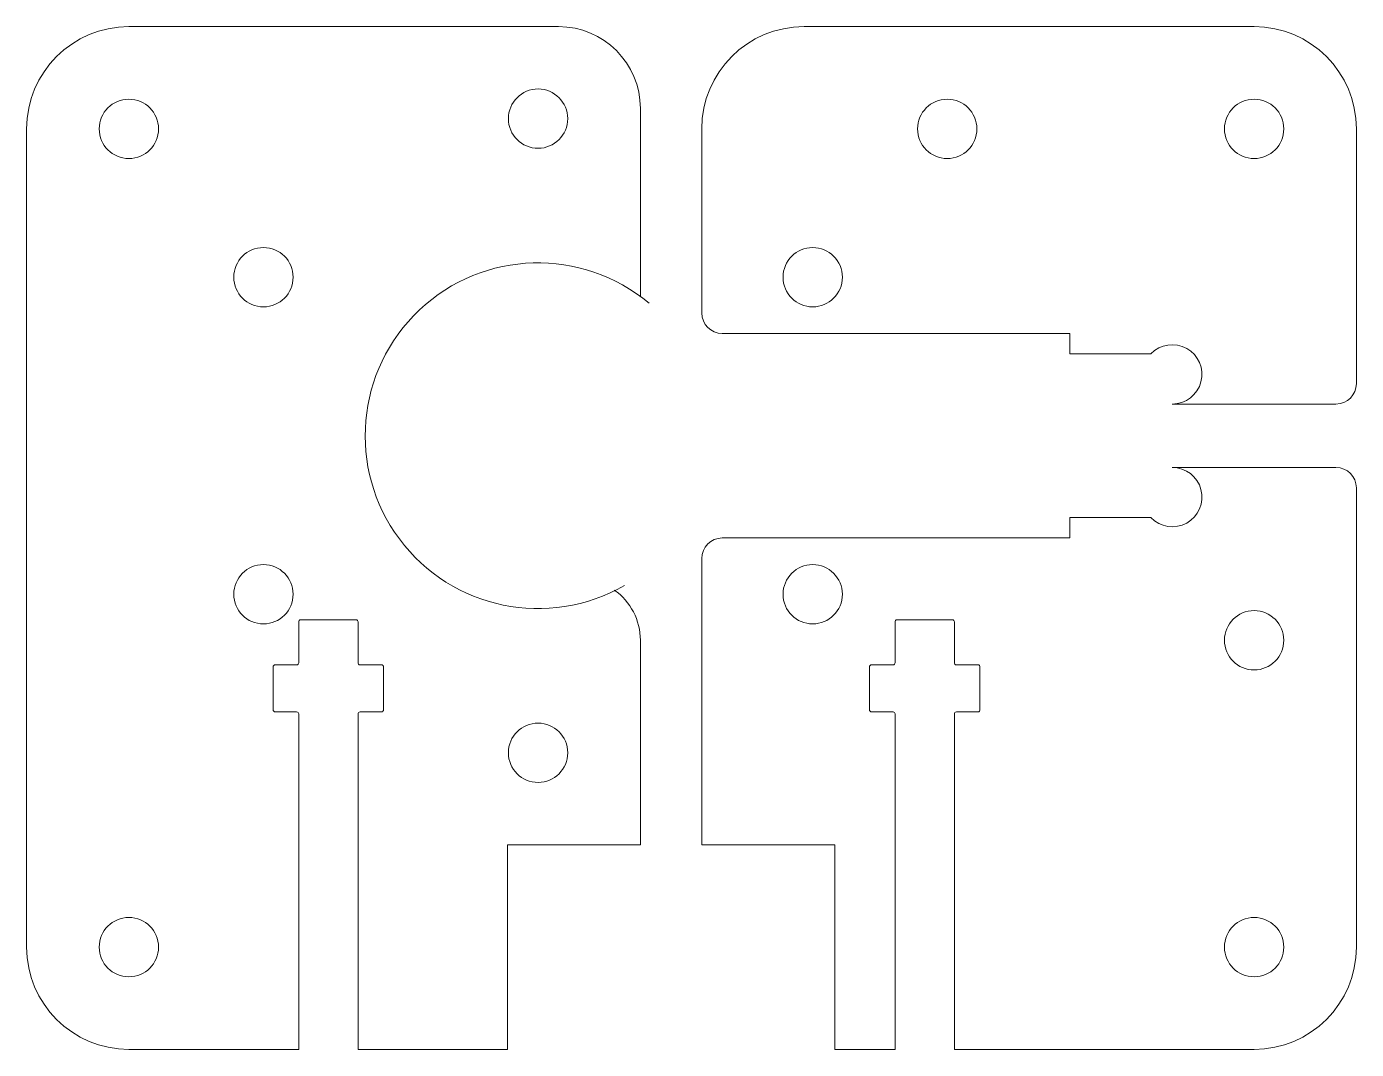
# Model space of a CAD drawing. Header units: millimetres. Extents: x -25 to 40, y -30 to 20.
import ezdxf

# ---------------------------------------------------------------- set-up
doc = ezdxf.new("R2010")
doc.units = ezdxf.units.MM
doc.layers.add('3 Filament Guide', color=7, linetype='CONTINUOUS', lineweight=0, true_color=0xffffff)

msp = doc.modelspace()

# ---------------------------------------------------------------- linework, layer by layer
at = {"layer": '3 Filament Guide'}
for p, q in [((-20, 20), (1, 20)), ((13, 20), (35, 20)), ((5, 16), (5, 6.812)), ((-25, -25), (-25, 15)), ((8, 15), (8, 6)), ((40, 15), (40, 2.55)), ((26, 5), (26, 4)), ((26, 4), (29.95, 4)), ((31, 1.55), (39, 1.55)), ((31, -1.55), (39, -1.55)), ((40, -2.55), (40, -25)), ((26, -5), (26, -4)), ((26, -4), (29.95, -4)), ((8, -6), (8, -20)), ((5, -10), (5, -20)), ((8, -20), (14.5, -20)), ((-11.7, -30), (-20, -30)), ((-8.8, -30), (-1.5, -30)), ((14.5, -30), (17.45, -30)), ((20.35, -30), (35, -30))]:
    msp.add_line(p, q, dxfattribs=at)
at = {"layer": '3 Filament Guide', "color": 0}
for p, q in [((9, 5), (26, 5)), ((9, -5), (26, -5)), ((-11.7, -9.1), (-11.7, -11.1)), ((-11.6, -9), (-8.9, -9)), ((-8.8, -9.1), (-8.8, -11.1)), ((17.45, -9.1), (17.45, -11.1)), ((17.55, -9), (20.25, -9)), ((20.35, -9.1), (20.35, -11.1)), ((-12.95, -11.3), (-12.95, -13.4)), ((-11.8, -11.2), (-12.85, -11.2)), ((-8.7, -11.2), (-7.65, -11.2)), ((-7.55, -11.3), (-7.55, -13.4)), ((16.2, -11.3), (16.2, -13.4)), ((17.35, -11.2), (16.3, -11.2)), ((20.45, -11.2), (21.5, -11.2)), ((21.6, -11.3), (21.6, -13.4)), ((-12.85, -13.5), (-11.8, -13.5)), ((-11.7, -13.6), (-11.7, -30)), ((-8.8, -13.6), (-8.8, -30)), ((-8.7, -13.5), (-7.65, -13.5)), ((16.3, -13.5), (17.35, -13.5)), ((17.45, -13.6), (17.45, -30)), ((20.35, -13.6), (20.35, -30)), ((20.45, -13.5), (21.5, -13.5)), ((-1.5, -20), (-1.5, -30)), ((-1.5, -20), (5, -20)), ((14.5, -20), (14.5, -30))]:
    msp.add_line(p, q, dxfattribs=at)
at = {"layer": '3 Filament Guide'}
for centre in [(0, 15.5), (-20, 15), (20, 15), (35, 15), (-13.423, 7.75), (13.423, 7.75), (-13.423, -7.75), (13.423, -7.75), (35, -10), (0, -15.5), (-20, -25), (35, -25)]:
    msp.add_circle(centre, 1.45, dxfattribs=at)
for centre, radius, start, end in [((-20, 15), 5, 90, 180), ((1, 16), 4, 0, 90), ((13, 15), 5, 90, 180), ((35, 15), 5, 0, 90), ((0, 0), 8.45, 50, 300), ((31, 3), 1.45, 270.0005, 136.39678), ((39, 2.55), 1, 270, 0), ((31, -3), 1.45, 223.60282, 90.00016), ((39, -2.55), 1, 0, 90), ((-11.6, -9.1), 0.1, 90, 180), ((-8.9, -9.1), 0.1, 0, 90), ((17.55, -9.1), 0.1, 90, 180), ((20.25, -9.1), 0.1, 0, 90), ((-12.85, -11.3), 0.1, 90, 180), ((-11.8, -11.1), 0.1, 270, 0), ((-8.7, -11.1), 0.1, 180, 270), ((-7.65, -11.3), 0.1, 0, 90), ((16.3, -11.3), 0.1, 90, 180), ((17.35, -11.1), 0.1, 270, 0), ((20.45, -11.1), 0.1, 180, 270), ((21.5, -11.3), 0.1, 0, 90), ((-12.85, -13.4), 0.1, 180, 270), ((-11.8, -13.6), 0.1, 0, 90), ((-8.7, -13.6), 0.1, 90, 180), ((-7.65, -13.4), 0.1, 270, 0), ((16.3, -13.4), 0.1, 180, 270), ((17.35, -13.6), 0.1, 0, 90), ((20.45, -13.6), 0.1, 90, 180), ((21.5, -13.4), 0.1, 270, 0), ((-20, -25), 5, 180, 270), ((35, -25), 5, 270, 0)]:
    msp.add_arc(centre, radius, start, end, dxfattribs=at)
at = {"layer": '3 Filament Guide', "color": 0}
for centre, radius, start, end in [((9, 6), 1, 180, 270), ((9, -6), 1, 90, 180), ((2, -10), 3, 0, 55)]:
    msp.add_arc(centre, radius, start, end, dxfattribs=at)

doc.saveas('drawing.dxf')
